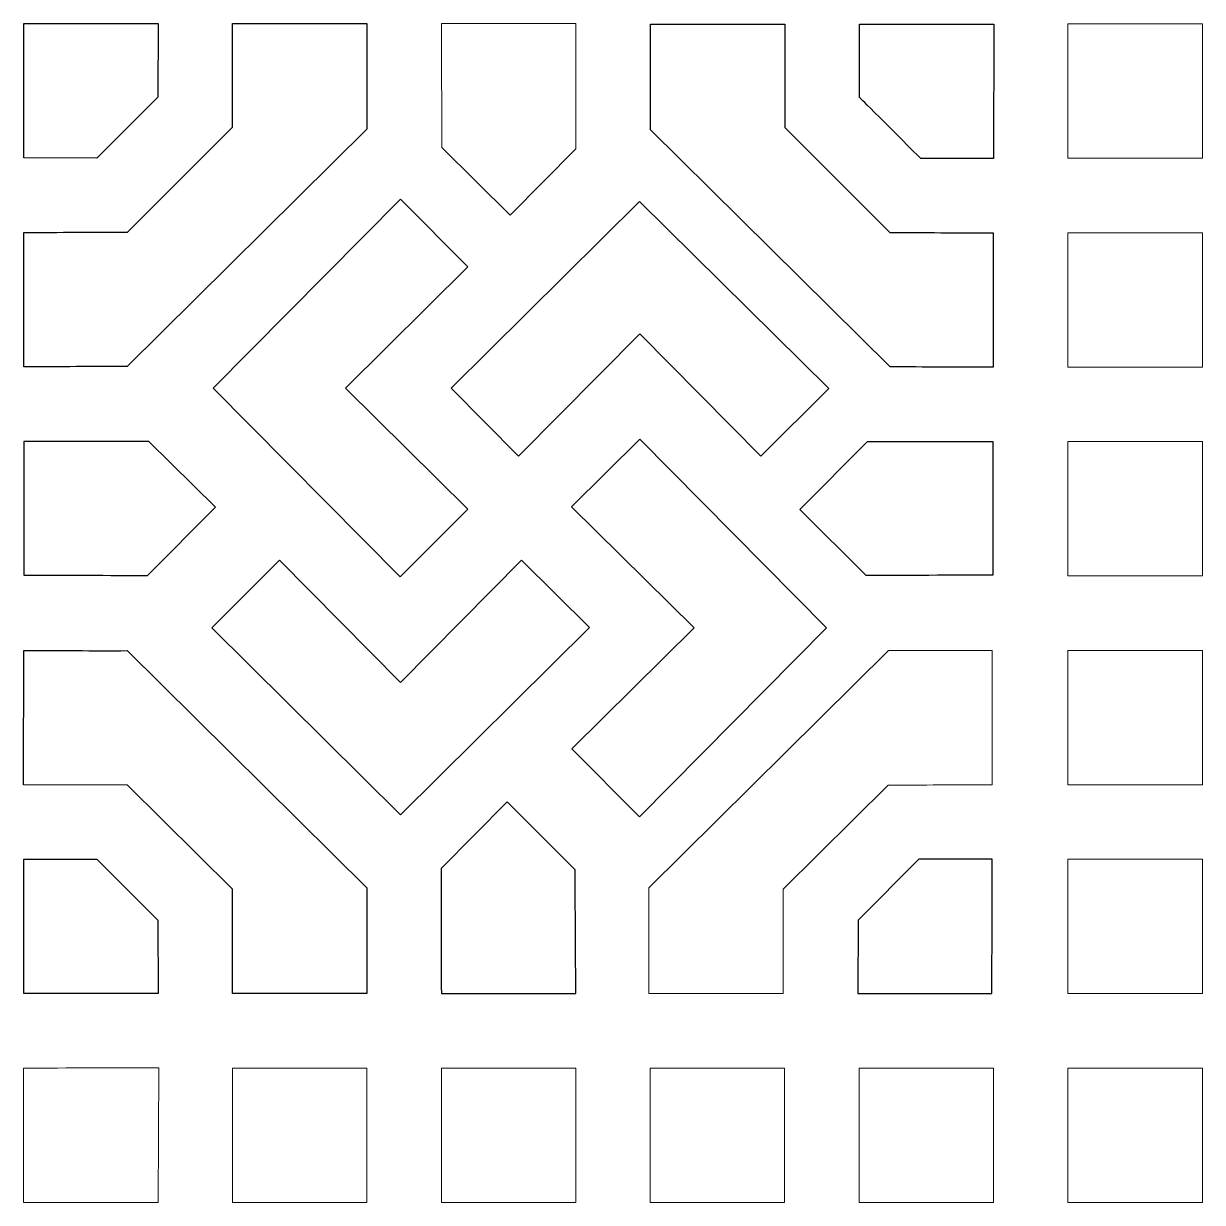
# Model space of a CAD drawing. Header units: centimetres. Extents: x -64 to 64, y -59 to 59.
# Drawn here: x -64.05 to -36.42, y -58.65 to -31.02 of the extents above; entities that cross this region are included whole.
import ezdxf

# ---------------------------------------------------------------- set-up
doc = ezdxf.new("R2010")
doc.units = ezdxf.units.CM
doc.header["$MEASUREMENT"] = 0
doc.layers.add('layer 1', color=7, linetype='Continuous')

msp = doc.modelspace()

# ---------------------------------------------------------------- linework, layer by layer
at = {"layer": 'layer 1', "color": 140, "lineweight": 9}
for points in [[(-39.57423, -34.18147), (-36.42373, -34.18147), (-36.42373, -31.03185), (-39.57423, -31.03185), (-39.57423, -34.18147)], [(-39.57423, -43.96953), (-36.42373, -43.96953), (-36.42373, -40.81991), (-39.57423, -40.81991), (-39.57423, -43.96953)], [(-39.57423, -53.75759), (-36.42373, -53.75759), (-36.42373, -50.60797), (-39.57423, -50.60797), (-39.57423, -53.75759)], [(-54.26046, -58.65162), (-51.10996, -58.65162), (-51.10996, -55.502), (-54.26046, -55.502), (-54.26046, -58.65162)], [(-44.46965, -58.65162), (-41.31915, -58.65162), (-41.31915, -55.502), (-44.46965, -55.502), (-44.46965, -58.65162)]]:
    msp.add_lwpolyline(points, close=True, dxfattribs=at)
at = {"layer": 'layer 1', "color": 140}
for points, knots in [([(-64.04657, -31.02382), (-64.04657, -31.02382), (-64.04657, -34.17346), (-64.04657, -34.17346), (-64.04657, -34.17346), (-64.04657, -34.17346), (-62.33568, -34.17481), (-62.33568, -34.17481), (-62.33568, -34.17481), (-62.33568, -34.17481), (-60.90606, -32.7456), (-60.90606, -32.7456), (-60.90606, -32.7456), (-60.90606, -32.7456), (-60.90077, -31.02382), (-60.90077, -31.02382), (-60.90077, -31.02382), (-60.90077, -31.02382), (-64.04657, -31.02382), (-64.04657, -31.02382), (-64.04657, -31.02382), (-64.04657, -31.02382), (-64.04657, -31.02382), (-64.04657, -31.02382)], [0, 0, 0, 0, 0.14285714, 0.14285714, 0.14285714, 0.14285714, 0.28571429, 0.28571429, 0.28571429, 0.28571429, 0.42857143, 0.42857143, 0.42857143, 0.42857143, 0.57142857, 0.57142857, 0.57142857, 0.57142857, 0.71428571, 0.71428571, 0.71428571, 0.71428571, 1, 1, 1, 1]), ([(-61.61489, -35.91022), (-62.42223, -35.90894), (-63.19701, -35.9192), (-64.04433, -35.91786), (-64.04433, -35.91786), (-64.04433, -35.91786), (-64.04657, -39.06748), (-64.04657, -39.06748), (-64.04657, -39.06748), (-63.19875, -39.0688), (-62.42824, -39.0598), (-61.62045, -39.06109), (-61.62045, -39.06109), (-61.62045, -39.06109), (-56.00536, -33.50208), (-56.00536, -33.50208), (-56.00536, -33.50208), (-56.00536, -33.50208), (-56.00536, -31.02382), (-56.00536, -31.02382), (-56.00536, -31.02382), (-56.00536, -31.02382), (-59.15587, -31.02382), (-59.15587, -31.02382), (-59.15587, -31.02382), (-59.15587, -31.02382), (-59.15477, -33.45079), (-59.15477, -33.45079), (-59.15477, -33.45079), (-59.15477, -33.45079), (-61.61489, -35.91022), (-61.61489, -35.91022)], [0, 0, 0, 0, 0.11111111, 0.11111111, 0.11111111, 0.11111111, 0.22222222, 0.22222222, 0.22222222, 0.22222222, 0.33333333, 0.33333333, 0.33333333, 0.33333333, 0.44444444, 0.44444444, 0.44444444, 0.44444444, 0.55555556, 0.55555556, 0.55555556, 0.55555556, 0.66666667, 0.66666667, 0.66666667, 0.66666667, 0.77777778, 0.77777778, 0.77777778, 0.77777778, 1, 1, 1, 1]), ([(-46.2079, -33.4609), (-46.2079, -33.4609), (-46.20679, -31.03394), (-46.20679, -31.03394), (-46.20679, -31.03394), (-46.20679, -31.03394), (-49.3573, -31.03394), (-49.3573, -31.03394), (-49.3573, -31.03394), (-49.3573, -31.03394), (-49.3573, -33.5122), (-49.3573, -33.5122), (-49.3573, -33.5122), (-49.3573, -33.5122), (-43.74221, -39.07121), (-43.74221, -39.07121), (-43.74221, -39.07121), (-42.93442, -39.06992), (-42.1784, -39.07894), (-41.33059, -39.07761), (-41.33059, -39.07761), (-41.32838, -37.84988), (-41.32649, -36.80953), (-41.32491, -35.92798), (-41.32491, -35.92798), (-42.17224, -35.92932), (-42.94043, -35.91906), (-43.74777, -35.92033), (-43.74777, -35.92033), (-43.74777, -35.92033), (-46.2079, -33.4609), (-46.2079, -33.4609)], [0, 0, 0, 0, 0.11111111, 0.11111111, 0.11111111, 0.11111111, 0.22222222, 0.22222222, 0.22222222, 0.22222222, 0.33333333, 0.33333333, 0.33333333, 0.33333333, 0.44444444, 0.44444444, 0.44444444, 0.44444444, 0.55555556, 0.55555556, 0.55555556, 0.55555556, 0.66666667, 0.66666667, 0.66666667, 0.66666667, 0.77777778, 0.77777778, 0.77777778, 0.77777778, 1, 1, 1, 1]), ([(-41.31609, -31.03394), (-41.31609, -31.03394), (-44.46189, -31.03394), (-44.46189, -31.03394), (-44.46189, -31.03394), (-44.46189, -31.03394), (-44.4566, -32.75572), (-44.4566, -32.75572), (-44.4566, -32.75572), (-44.4566, -32.75572), (-44.4566, -32.75572), (-43.02699, -34.18493), (-43.02699, -34.18493), (-43.02699, -34.18493), (-41.32177, -34.18356), (-41.32177, -34.18356), (-41.32177, -34.18356), (-41.32177, -34.18356), (-41.31614, -31.04387), (-41.31614, -31.04387), (-41.31614, -31.04387), (-41.31614, -31.04387), (-41.31614, -31.04374), (-41.31614, -31.04374), (-41.31614, -31.04374), (-41.31614, -31.04374), (-41.31613, -31.04183), (-41.31613, -31.04183), (-41.31613, -31.04183), (-41.31613, -31.04183), (-41.31611, -31.03802), (-41.31611, -31.03802), (-41.31611, -31.03802), (-41.31611, -31.03802), (-41.31611, -31.03791), (-41.31611, -31.03791), (-41.31611, -31.03791), (-41.31611, -31.03791), (-41.31609, -31.03394), (-41.31609, -31.03394), (-41.31609, -31.03394), (-41.31609, -31.03394), (-41.31609, -31.03394), (-41.31609, -31.03394)], [0, 0, 0, 0, 0.08333333, 0.08333333, 0.08333333, 0.08333333, 0.16666667, 0.16666667, 0.16666667, 0.16666667, 0.25, 0.25, 0.25, 0.25, 0.33333333, 0.33333333, 0.33333333, 0.33333333, 0.41666667, 0.41666667, 0.41666667, 0.41666667, 0.5, 0.5, 0.5, 0.5, 0.58333333, 0.58333333, 0.58333333, 0.58333333, 0.66666667, 0.66666667, 0.66666667, 0.66666667, 0.75, 0.75, 0.75, 0.75, 0.83333333, 0.83333333, 0.83333333, 0.83333333, 1, 1, 1, 1]), ([(-49.612, -38.29217), (-49.612, -38.29217), (-52.44886, -41.1591), (-52.44886, -41.1591), (-52.44886, -41.1591), (-52.44886, -41.1591), (-54.0329, -39.568), (-54.0329, -39.568), (-54.0329, -39.568), (-54.0329, -39.568), (-49.61304, -35.19156), (-49.61304, -35.19156), (-49.61304, -35.19156), (-49.61304, -35.19156), (-45.17935, -39.57671), (-45.17935, -39.57671), (-45.17935, -39.57671), (-45.17935, -39.57671), (-46.7709, -41.16029), (-46.7709, -41.16029), (-46.7709, -41.16029), (-46.7709, -41.16029), (-49.612, -38.29217), (-49.612, -38.29217)], [0, 0, 0, 0, 0.14285714, 0.14285714, 0.14285714, 0.14285714, 0.28571429, 0.28571429, 0.28571429, 0.28571429, 0.42857143, 0.42857143, 0.42857143, 0.42857143, 0.57142857, 0.57142857, 0.57142857, 0.57142857, 0.71428571, 0.71428571, 0.71428571, 0.71428571, 1, 1, 1, 1]), ([(-64.04657, -43.95297), (-64.04657, -43.95297), (-64.04657, -40.81595), (-64.04657, -40.81595), (-64.04657, -40.81595), (-63.19925, -40.81463), (-61.92376, -40.81717), (-61.11641, -40.81589), (-61.11641, -40.81589), (-61.11641, -40.81589), (-59.55721, -42.35951), (-59.55721, -42.35951), (-59.55721, -42.35951), (-59.55721, -42.35951), (-61.14594, -43.95532), (-61.14594, -43.95532), (-61.14594, -43.95532), (-61.95328, -43.95661), (-63.19926, -43.95164), (-64.04657, -43.95297)], [0, 0, 0, 0, 0.16666667, 0.16666667, 0.16666667, 0.16666667, 0.33333333, 0.33333333, 0.33333333, 0.33333333, 0.5, 0.5, 0.5, 0.5, 0.66666667, 0.66666667, 0.66666667, 0.66666667, 1, 1, 1, 1]), ([(-41.33935, -43.95293), (-41.33727, -42.809), (-41.3354, -41.76629), (-41.33371, -40.81595), (-41.33371, -40.81595), (-41.33371, -40.81595), (-44.2733, -40.81752), (-44.2733, -40.81752), (-44.2733, -40.81752), (-44.2733, -40.81752), (-45.86203, -42.41334), (-45.86203, -42.41334), (-45.86203, -42.41334), (-45.86203, -42.41334), (-44.30283, -43.95696), (-44.30283, -43.95696), (-44.30283, -43.95696), (-43.49548, -43.95567), (-42.18667, -43.95426), (-41.33935, -43.95293)], [0, 0, 0, 0, 0.16666667, 0.16666667, 0.16666667, 0.16666667, 0.33333333, 0.33333333, 0.33333333, 0.33333333, 0.5, 0.5, 0.5, 0.5, 0.66666667, 0.66666667, 0.66666667, 0.66666667, 1, 1, 1, 1]), ([(-64.0466, -45.7203), (-64.0466, -45.7203), (-64.05128, -48.86356), (-64.05128, -48.86356), (-64.05128, -48.86356), (-64.05128, -48.86356), (-61.61489, -48.8712), (-61.61489, -48.8712), (-61.61489, -48.8712), (-61.61489, -48.8712), (-59.15587, -51.30816), (-59.15587, -51.30816), (-59.15587, -51.30816), (-59.15587, -51.30816), (-59.15587, -53.75759), (-59.15587, -53.75759), (-59.15587, -53.75759), (-59.15587, -53.75759), (-56.00536, -53.75759), (-56.00536, -53.75759), (-56.00536, -53.75759), (-56.00536, -53.75759), (-56.00536, -51.27933), (-56.00536, -51.27933), (-56.00536, -51.27933), (-56.00536, -51.27933), (-61.62045, -45.72032), (-61.62045, -45.72032), (-61.62045, -45.72032), (-62.42824, -45.72161), (-63.19878, -45.71898), (-64.0466, -45.7203)], [0, 0, 0, 0, 0.11111111, 0.11111111, 0.11111111, 0.11111111, 0.22222222, 0.22222222, 0.22222222, 0.22222222, 0.33333333, 0.33333333, 0.33333333, 0.33333333, 0.44444444, 0.44444444, 0.44444444, 0.44444444, 0.55555556, 0.55555556, 0.55555556, 0.55555556, 0.66666667, 0.66666667, 0.66666667, 0.66666667, 0.77777778, 0.77777778, 0.77777778, 0.77777778, 1, 1, 1, 1]), ([(-51.12416, -50.85307), (-51.12288, -51.66018), (-51.11128, -52.91052), (-51.10995, -53.75759), (-51.10995, -53.75759), (-51.10995, -53.75759), (-54.26046, -53.75759), (-54.26046, -53.75759), (-54.26046, -53.75759), (-54.26179, -52.91051), (-54.2632, -51.63066), (-54.26449, -50.82355), (-54.26449, -50.82355), (-54.26449, -50.82355), (-52.72043, -49.26478), (-52.72043, -49.26478), (-52.72043, -49.26478), (-52.72043, -49.26478), (-51.12416, -50.85307), (-51.12416, -50.85307)], [0, 0, 0, 0, 0.16666667, 0.16666667, 0.16666667, 0.16666667, 0.33333333, 0.33333333, 0.33333333, 0.33333333, 0.5, 0.5, 0.5, 0.5, 0.66666667, 0.66666667, 0.66666667, 0.66666667, 1, 1, 1, 1]), ([(-64.04657, -50.60797), (-64.04657, -50.60797), (-64.04657, -53.75759), (-64.04657, -53.75759), (-64.04657, -53.75759), (-64.04657, -53.75759), (-60.90077, -53.75759), (-60.90077, -53.75759), (-60.90077, -53.75759), (-60.90077, -53.75759), (-60.90606, -52.03581), (-60.90606, -52.03581), (-60.90606, -52.03581), (-60.90606, -52.03581), (-62.33568, -50.6066), (-62.33568, -50.6066), (-62.33568, -50.6066), (-62.33568, -50.6066), (-64.04657, -50.60797), (-64.04657, -50.60797)], [0, 0, 0, 0, 0.16666667, 0.16666667, 0.16666667, 0.16666667, 0.33333333, 0.33333333, 0.33333333, 0.33333333, 0.5, 0.5, 0.5, 0.5, 0.66666667, 0.66666667, 0.66666667, 0.66666667, 1, 1, 1, 1]), ([(-43.06782, -50.60654), (-43.06782, -50.60654), (-41.35127, -50.60792), (-41.35127, -50.60792), (-41.35127, -50.60792), (-41.35308, -51.60603), (-41.35495, -52.65504), (-41.35692, -53.75753), (-41.35692, -53.75753), (-41.35692, -53.75753), (-44.50272, -53.75753), (-44.50272, -53.75753), (-44.50272, -53.75753), (-44.50272, -53.75753), (-44.49351, -52.036), (-44.49351, -52.036), (-44.49351, -52.036), (-44.49351, -52.036), (-43.06782, -50.60654), (-43.06782, -50.60654)], [0, 0, 0, 0, 0.16666667, 0.16666667, 0.16666667, 0.16666667, 0.33333333, 0.33333333, 0.33333333, 0.33333333, 0.5, 0.5, 0.5, 0.5, 0.66666667, 0.66666667, 0.66666667, 0.66666667, 1, 1, 1, 1])]:
    msp.add_open_spline(points, degree=3, knots=knots, dxfattribs=at)
at = {"layer": 'layer 1', "color": 250, "lineweight": 9}
for points, knots in [([(-64.04657, -31.02382), (-64.04657, -31.02382), (-64.04657, -34.17346), (-64.04657, -34.17346), (-64.04657, -34.17346), (-64.04657, -34.17346), (-62.33568, -34.17481), (-62.33568, -34.17481), (-62.33568, -34.17481), (-62.33568, -34.17481), (-60.90606, -32.7456), (-60.90606, -32.7456), (-60.90606, -32.7456), (-60.90606, -32.7456), (-60.90077, -31.02382), (-60.90077, -31.02382), (-60.90077, -31.02382), (-60.90077, -31.02382), (-64.04657, -31.02382), (-64.04657, -31.02382)], [0, 0, 0, 0, 0.16666667, 0.16666667, 0.16666667, 0.16666667, 0.33333333, 0.33333333, 0.33333333, 0.33333333, 0.5, 0.5, 0.5, 0.5, 0.66666667, 0.66666667, 0.66666667, 0.66666667, 1, 1, 1, 1]), ([(-61.61489, -35.91022), (-62.42223, -35.90894), (-63.19701, -35.9192), (-64.04433, -35.91786), (-64.04433, -35.91786), (-64.04433, -35.91786), (-64.04657, -39.06748), (-64.04657, -39.06748), (-64.04657, -39.06748), (-63.19875, -39.0688), (-62.42824, -39.0598), (-61.62045, -39.06109), (-61.62045, -39.06109), (-61.62045, -39.06109), (-56.00536, -33.50208), (-56.00536, -33.50208), (-56.00536, -33.50208), (-56.00536, -33.50208), (-56.00536, -31.02382), (-56.00536, -31.02382), (-56.00536, -31.02382), (-56.00536, -31.02382), (-59.15587, -31.02382), (-59.15587, -31.02382), (-59.15587, -31.02382), (-59.15587, -31.02382), (-59.15477, -33.45079), (-59.15477, -33.45079), (-59.15477, -33.45079), (-59.15477, -33.45079), (-61.61489, -35.91022), (-61.61489, -35.91022)], [0, 0, 0, 0, 0.11111111, 0.11111111, 0.11111111, 0.11111111, 0.22222222, 0.22222222, 0.22222222, 0.22222222, 0.33333333, 0.33333333, 0.33333333, 0.33333333, 0.44444444, 0.44444444, 0.44444444, 0.44444444, 0.55555556, 0.55555556, 0.55555556, 0.55555556, 0.66666667, 0.66666667, 0.66666667, 0.66666667, 0.77777778, 0.77777778, 0.77777778, 0.77777778, 1, 1, 1, 1]), ([(-46.2079, -33.4609), (-46.2079, -33.4609), (-46.20679, -31.03394), (-46.20679, -31.03394), (-46.20679, -31.03394), (-46.20679, -31.03394), (-49.3573, -31.03394), (-49.3573, -31.03394), (-49.3573, -31.03394), (-49.3573, -31.03394), (-49.3573, -33.5122), (-49.3573, -33.5122), (-49.3573, -33.5122), (-49.3573, -33.5122), (-43.74221, -39.07121), (-43.74221, -39.07121), (-43.74221, -39.07121), (-42.93442, -39.06992), (-42.1784, -39.07894), (-41.33059, -39.07761), (-41.33059, -39.07761), (-41.32838, -37.84988), (-41.32649, -36.80953), (-41.32491, -35.92798), (-41.32491, -35.92798), (-42.17224, -35.92932), (-42.94043, -35.91906), (-43.74777, -35.92033), (-43.74777, -35.92033), (-43.74777, -35.92033), (-46.2079, -33.4609), (-46.2079, -33.4609)], [0, 0, 0, 0, 0.11111111, 0.11111111, 0.11111111, 0.11111111, 0.22222222, 0.22222222, 0.22222222, 0.22222222, 0.33333333, 0.33333333, 0.33333333, 0.33333333, 0.44444444, 0.44444444, 0.44444444, 0.44444444, 0.55555556, 0.55555556, 0.55555556, 0.55555556, 0.66666667, 0.66666667, 0.66666667, 0.66666667, 0.77777778, 0.77777778, 0.77777778, 0.77777778, 1, 1, 1, 1]), ([(-41.31609, -31.03394), (-41.31609, -31.03394), (-44.46189, -31.03394), (-44.46189, -31.03394), (-44.46189, -31.03394), (-44.46189, -31.03394), (-44.4566, -32.75572), (-44.4566, -32.75572), (-44.4566, -32.75572), (-44.4566, -32.75572), (-44.4566, -32.75572), (-43.02699, -34.18493), (-43.02699, -34.18493), (-43.02699, -34.18493), (-41.32177, -34.18356), (-41.32177, -34.18356), (-41.32177, -34.18356), (-41.32177, -34.18356), (-41.31614, -31.04387), (-41.31614, -31.04387), (-41.31614, -31.04387), (-41.31614, -31.04387), (-41.31614, -31.04374), (-41.31614, -31.04374), (-41.31614, -31.04374), (-41.31614, -31.04374), (-41.31613, -31.04183), (-41.31613, -31.04183), (-41.31613, -31.04183), (-41.31613, -31.04183), (-41.31611, -31.03802), (-41.31611, -31.03802), (-41.31611, -31.03802), (-41.31611, -31.03802), (-41.31611, -31.03791), (-41.31611, -31.03791), (-41.31611, -31.03791), (-41.31611, -31.03791), (-41.31609, -31.03394), (-41.31609, -31.03394)], [0, 0, 0, 0, 0.09090909, 0.09090909, 0.09090909, 0.09090909, 0.18181818, 0.18181818, 0.18181818, 0.18181818, 0.27272727, 0.27272727, 0.27272727, 0.27272727, 0.36363636, 0.36363636, 0.36363636, 0.36363636, 0.45454545, 0.45454545, 0.45454545, 0.45454545, 0.54545455, 0.54545455, 0.54545455, 0.54545455, 0.63636364, 0.63636364, 0.63636364, 0.63636364, 0.72727273, 0.72727273, 0.72727273, 0.72727273, 0.81818182, 0.81818182, 0.81818182, 0.81818182, 1, 1, 1, 1]), ([(-49.612, -38.29217), (-49.612, -38.29217), (-52.44886, -41.1591), (-52.44886, -41.1591), (-52.44886, -41.1591), (-52.44886, -41.1591), (-54.0329, -39.568), (-54.0329, -39.568), (-54.0329, -39.568), (-54.0329, -39.568), (-49.61304, -35.19156), (-49.61304, -35.19156), (-49.61304, -35.19156), (-49.61304, -35.19156), (-45.17935, -39.57671), (-45.17935, -39.57671), (-45.17935, -39.57671), (-45.17935, -39.57671), (-46.7709, -41.16029), (-46.7709, -41.16029), (-46.7709, -41.16029), (-46.7709, -41.16029), (-49.612, -38.29217), (-49.612, -38.29217)], [0, 0, 0, 0, 0.14285714, 0.14285714, 0.14285714, 0.14285714, 0.28571429, 0.28571429, 0.28571429, 0.28571429, 0.42857143, 0.42857143, 0.42857143, 0.42857143, 0.57142857, 0.57142857, 0.57142857, 0.57142857, 0.71428571, 0.71428571, 0.71428571, 0.71428571, 1, 1, 1, 1]), ([(-64.04657, -43.95297), (-64.04657, -43.95297), (-64.04657, -40.81595), (-64.04657, -40.81595), (-64.04657, -40.81595), (-63.19925, -40.81463), (-61.92376, -40.81717), (-61.11641, -40.81589), (-61.11641, -40.81589), (-61.11641, -40.81589), (-59.55721, -42.35951), (-59.55721, -42.35951), (-59.55721, -42.35951), (-59.55721, -42.35951), (-61.14594, -43.95532), (-61.14594, -43.95532), (-61.14594, -43.95532), (-61.95328, -43.95661), (-63.19926, -43.95164), (-64.04657, -43.95297)], [0, 0, 0, 0, 0.16666667, 0.16666667, 0.16666667, 0.16666667, 0.33333333, 0.33333333, 0.33333333, 0.33333333, 0.5, 0.5, 0.5, 0.5, 0.66666667, 0.66666667, 0.66666667, 0.66666667, 1, 1, 1, 1]), ([(-41.33935, -43.95293), (-41.33727, -42.809), (-41.3354, -41.76629), (-41.33371, -40.81595), (-41.33371, -40.81595), (-41.33371, -40.81595), (-44.2733, -40.81752), (-44.2733, -40.81752), (-44.2733, -40.81752), (-44.2733, -40.81752), (-45.86203, -42.41334), (-45.86203, -42.41334), (-45.86203, -42.41334), (-45.86203, -42.41334), (-44.30283, -43.95696), (-44.30283, -43.95696), (-44.30283, -43.95696), (-43.49548, -43.95567), (-42.18667, -43.95426), (-41.33935, -43.95293)], [0, 0, 0, 0, 0.16666667, 0.16666667, 0.16666667, 0.16666667, 0.33333333, 0.33333333, 0.33333333, 0.33333333, 0.5, 0.5, 0.5, 0.5, 0.66666667, 0.66666667, 0.66666667, 0.66666667, 1, 1, 1, 1]), ([(-64.0466, -45.7203), (-64.0466, -45.7203), (-64.05128, -48.86356), (-64.05128, -48.86356), (-64.05128, -48.86356), (-64.05128, -48.86356), (-61.61489, -48.8712), (-61.61489, -48.8712), (-61.61489, -48.8712), (-61.61489, -48.8712), (-59.15587, -51.30816), (-59.15587, -51.30816), (-59.15587, -51.30816), (-59.15587, -51.30816), (-59.15587, -53.75759), (-59.15587, -53.75759), (-59.15587, -53.75759), (-59.15587, -53.75759), (-56.00536, -53.75759), (-56.00536, -53.75759), (-56.00536, -53.75759), (-56.00536, -53.75759), (-56.00536, -51.27933), (-56.00536, -51.27933), (-56.00536, -51.27933), (-56.00536, -51.27933), (-61.62045, -45.72032), (-61.62045, -45.72032), (-61.62045, -45.72032), (-62.42824, -45.72161), (-63.19878, -45.71898), (-64.0466, -45.7203)], [0, 0, 0, 0, 0.11111111, 0.11111111, 0.11111111, 0.11111111, 0.22222222, 0.22222222, 0.22222222, 0.22222222, 0.33333333, 0.33333333, 0.33333333, 0.33333333, 0.44444444, 0.44444444, 0.44444444, 0.44444444, 0.55555556, 0.55555556, 0.55555556, 0.55555556, 0.66666667, 0.66666667, 0.66666667, 0.66666667, 0.77777778, 0.77777778, 0.77777778, 0.77777778, 1, 1, 1, 1]), ([(-51.12416, -50.85307), (-51.12288, -51.66018), (-51.11128, -52.91052), (-51.10995, -53.75759), (-51.10995, -53.75759), (-51.10995, -53.75759), (-54.26046, -53.75759), (-54.26046, -53.75759), (-54.26046, -53.75759), (-54.26179, -52.91051), (-54.2632, -51.63066), (-54.26449, -50.82355), (-54.26449, -50.82355), (-54.26449, -50.82355), (-52.72043, -49.26478), (-52.72043, -49.26478), (-52.72043, -49.26478), (-52.72043, -49.26478), (-51.12416, -50.85307), (-51.12416, -50.85307)], [0, 0, 0, 0, 0.16666667, 0.16666667, 0.16666667, 0.16666667, 0.33333333, 0.33333333, 0.33333333, 0.33333333, 0.5, 0.5, 0.5, 0.5, 0.66666667, 0.66666667, 0.66666667, 0.66666667, 1, 1, 1, 1]), ([(-64.04657, -50.60797), (-64.04657, -50.60797), (-64.04657, -53.75759), (-64.04657, -53.75759), (-64.04657, -53.75759), (-64.04657, -53.75759), (-60.90077, -53.75759), (-60.90077, -53.75759), (-60.90077, -53.75759), (-60.90077, -53.75759), (-60.90606, -52.03581), (-60.90606, -52.03581), (-60.90606, -52.03581), (-60.90606, -52.03581), (-62.33568, -50.6066), (-62.33568, -50.6066), (-62.33568, -50.6066), (-62.33568, -50.6066), (-64.04657, -50.60797), (-64.04657, -50.60797)], [0, 0, 0, 0, 0.16666667, 0.16666667, 0.16666667, 0.16666667, 0.33333333, 0.33333333, 0.33333333, 0.33333333, 0.5, 0.5, 0.5, 0.5, 0.66666667, 0.66666667, 0.66666667, 0.66666667, 1, 1, 1, 1]), ([(-43.06782, -50.60654), (-43.06782, -50.60654), (-41.35127, -50.60792), (-41.35127, -50.60792), (-41.35127, -50.60792), (-41.35308, -51.60603), (-41.35495, -52.65504), (-41.35692, -53.75753), (-41.35692, -53.75753), (-41.35692, -53.75753), (-44.50272, -53.75753), (-44.50272, -53.75753), (-44.50272, -53.75753), (-44.50272, -53.75753), (-44.49351, -52.036), (-44.49351, -52.036), (-44.49351, -52.036), (-44.49351, -52.036), (-43.06782, -50.60654), (-43.06782, -50.60654)], [0, 0, 0, 0, 0.16666667, 0.16666667, 0.16666667, 0.16666667, 0.33333333, 0.33333333, 0.33333333, 0.33333333, 0.5, 0.5, 0.5, 0.5, 0.66666667, 0.66666667, 0.66666667, 0.66666667, 1, 1, 1, 1])]:
    msp.add_open_spline(points, degree=3, knots=knots, dxfattribs=at)
at = {"layer": 'layer 1', "color": 140, "lineweight": 9}
for points, knots in [([(-51.10595, -33.95787), (-51.10734, -32.97986), (-51.10843, -32.00183), (-51.10996, -31.02382), (-51.10996, -31.02382), (-51.10996, -31.02382), (-51.10998, -31.02382), (-54.26048, -31.02382), (-54.26048, -31.02382), (-54.25916, -31.8709), (-54.24756, -33.12123), (-54.24627, -33.92835), (-54.24627, -33.92835), (-54.24627, -33.92835), (-52.65001, -35.51663), (-52.65001, -35.51663), (-52.65001, -35.51663), (-52.65001, -35.51663), (-51.10595, -33.95787), (-51.10595, -33.95787)], [0, 0, 0, 0, 0.16666667, 0.16666667, 0.16666667, 0.16666667, 0.33333333, 0.33333333, 0.33333333, 0.33333333, 0.5, 0.5, 0.5, 0.5, 0.66666667, 0.66666667, 0.66666667, 0.66666667, 1, 1, 1, 1]), ([(-59.60639, -39.56868), (-59.60639, -39.56868), (-55.22037, -35.13662), (-55.22037, -35.13662), (-55.22037, -35.13662), (-55.22037, -35.13662), (-53.63634, -36.72772), (-53.63634, -36.72772), (-53.63634, -36.72772), (-53.63634, -36.72772), (-56.50528, -39.56802), (-56.50528, -39.56802), (-56.50528, -39.56802), (-56.50528, -39.56802), (-53.63754, -42.40409), (-53.63754, -42.40409), (-53.63754, -42.40409), (-53.63754, -42.40409), (-55.22909, -43.98768), (-55.22909, -43.98768), (-55.22909, -43.98768), (-55.22909, -43.98768), (-59.60639, -39.56868), (-59.60639, -39.56868)], [0, 0, 0, 0, 0.14285714, 0.14285714, 0.14285714, 0.14285714, 0.28571429, 0.28571429, 0.28571429, 0.28571429, 0.42857143, 0.42857143, 0.42857143, 0.42857143, 0.57142857, 0.57142857, 0.57142857, 0.57142857, 0.71428571, 0.71428571, 0.71428571, 0.71428571, 1, 1, 1, 1]), ([(-36.42373, -39.0755), (-36.42373, -39.0755), (-39.57424, -39.0755), (-39.57424, -39.0755), (-39.57424, -39.0755), (-39.57424, -39.0755), (-39.57424, -35.92588), (-39.57424, -35.92588), (-39.57424, -35.92588), (-39.57424, -35.92588), (-36.42373, -35.92588), (-36.42373, -35.92588), (-36.42373, -35.92588), (-36.42373, -35.92588), (-36.42373, -39.0755), (-36.42373, -39.0755)], [0, 0, 0, 0, 0.2, 0.2, 0.2, 0.2, 0.4, 0.4, 0.4, 0.4, 0.6, 0.6, 0.6, 0.6, 1, 1, 1, 1]), ([(-45.23376, -45.18263), (-45.23376, -45.18263), (-49.61993, -49.61528), (-49.61993, -49.61528), (-49.61993, -49.61528), (-49.61993, -49.61528), (-51.20396, -48.02418), (-51.20396, -48.02418), (-51.20396, -48.02418), (-51.20396, -48.02418), (-48.33502, -45.18388), (-48.33502, -45.18388), (-48.33502, -45.18388), (-48.33502, -45.18388), (-51.20747, -42.3525), (-51.20747, -42.3525), (-51.20747, -42.3525), (-51.20747, -42.3525), (-49.61121, -40.76422), (-49.61121, -40.76422), (-49.61121, -40.76422), (-49.61121, -40.76422), (-45.23376, -45.18263), (-45.23376, -45.18263)], [0, 0, 0, 0, 0.14285714, 0.14285714, 0.14285714, 0.14285714, 0.28571429, 0.28571429, 0.28571429, 0.28571429, 0.42857143, 0.42857143, 0.42857143, 0.42857143, 0.57142857, 0.57142857, 0.57142857, 0.57142857, 0.71428571, 0.71428571, 0.71428571, 0.71428571, 1, 1, 1, 1]), ([(-55.21978, -46.46463), (-55.21978, -46.46463), (-52.37868, -43.5965), (-52.37868, -43.5965), (-52.37868, -43.5965), (-52.37868, -43.5965), (-50.78713, -45.18009), (-50.78713, -45.18009), (-50.78713, -45.18009), (-50.78713, -45.18009), (-55.22083, -49.56524), (-55.22083, -49.56524), (-55.22083, -49.56524), (-55.22083, -49.56524), (-59.64068, -45.1888), (-59.64068, -45.1888), (-59.64068, -45.1888), (-59.64068, -45.1888), (-58.05664, -43.5977), (-58.05664, -43.5977), (-58.05664, -43.5977), (-58.05664, -43.5977), (-55.21978, -46.46463), (-55.21978, -46.46463)], [0, 0, 0, 0, 0.14285714, 0.14285714, 0.14285714, 0.14285714, 0.28571429, 0.28571429, 0.28571429, 0.28571429, 0.42857143, 0.42857143, 0.42857143, 0.42857143, 0.57142857, 0.57142857, 0.57142857, 0.57142857, 0.71428571, 0.71428571, 0.71428571, 0.71428571, 1, 1, 1, 1]), ([(-41.35221, -48.8635), (-41.35221, -45.71388), (-41.35221, -45.71388), (-41.35221, -45.71388), (-41.35221, -45.71388), (-42.20003, -45.71255), (-42.97525, -45.72155), (-43.78304, -45.72027), (-43.78304, -45.72027), (-43.78304, -45.72027), (-49.39813, -51.27927), (-49.39813, -51.27927), (-49.39813, -51.27927), (-49.39813, -51.27927), (-49.39813, -53.75753), (-49.39813, -53.75753), (-49.39813, -53.75753), (-49.39813, -53.75753), (-46.24762, -53.75753), (-46.24762, -53.75753), (-46.24762, -53.75753), (-46.24762, -53.75753), (-46.24762, -51.3081), (-46.24762, -51.3081), (-46.24762, -51.3081), (-46.24762, -51.3081), (-43.7886, -48.87114), (-43.7886, -48.87114), (-43.7886, -48.87114), (-42.98126, -48.87242), (-42.19954, -48.86217), (-41.35221, -48.8635)], [0, 0, 0, 0, 0.11111111, 0.11111111, 0.11111111, 0.11111111, 0.22222222, 0.22222222, 0.22222222, 0.22222222, 0.33333333, 0.33333333, 0.33333333, 0.33333333, 0.44444444, 0.44444444, 0.44444444, 0.44444444, 0.55555556, 0.55555556, 0.55555556, 0.55555556, 0.66666667, 0.66666667, 0.66666667, 0.66666667, 0.77777778, 0.77777778, 0.77777778, 0.77777778, 1, 1, 1, 1]), ([(-36.42373, -48.86356), (-36.42373, -48.86356), (-39.57424, -48.86356), (-39.57424, -48.86356), (-39.57424, -48.86356), (-39.57424, -48.86356), (-39.57424, -45.71394), (-39.57424, -45.71394), (-39.57424, -45.71394), (-39.57424, -45.71394), (-36.42373, -45.71394), (-36.42373, -45.71394), (-36.42373, -45.71394), (-36.42373, -45.71394), (-36.42373, -48.86356), (-36.42373, -48.86356)], [0, 0, 0, 0, 0.2, 0.2, 0.2, 0.2, 0.4, 0.4, 0.4, 0.4, 0.6, 0.6, 0.6, 0.6, 1, 1, 1, 1]), ([(-60.88034, -55.49696), (-60.88034, -55.49696), (-60.90077, -58.65162), (-60.90077, -58.65162), (-60.90077, -58.65162), (-60.90077, -58.65162), (-64.05128, -58.65162), (-64.05128, -58.65162), (-64.05128, -58.65162), (-64.05128, -58.65162), (-64.05128, -55.502), (-64.05128, -55.502), (-64.05128, -55.502), (-62.99428, -55.502), (-61.93732, -55.49862), (-60.88034, -55.49696)], [0, 0, 0, 0, 0.2, 0.2, 0.2, 0.2, 0.4, 0.4, 0.4, 0.4, 0.6, 0.6, 0.6, 0.6, 1, 1, 1, 1]), ([(-56.00536, -58.65162), (-56.00536, -58.65162), (-59.15587, -58.65162), (-59.15587, -58.65162), (-59.15587, -58.65162), (-59.15587, -58.65162), (-59.15587, -55.502), (-59.15587, -55.502), (-59.15587, -55.502), (-59.15587, -55.502), (-56.00536, -55.502), (-56.00536, -55.502), (-56.00536, -55.502), (-56.00536, -55.502), (-56.00536, -58.65162), (-56.00536, -58.65162)], [0, 0, 0, 0, 0.2, 0.2, 0.2, 0.2, 0.4, 0.4, 0.4, 0.4, 0.6, 0.6, 0.6, 0.6, 1, 1, 1, 1]), ([(-46.21455, -58.65162), (-46.21455, -58.65162), (-49.36506, -58.65162), (-49.36506, -58.65162), (-49.36506, -58.65162), (-49.36506, -58.65162), (-49.36506, -55.502), (-49.36506, -55.502), (-49.36506, -55.502), (-49.36506, -55.502), (-46.21455, -55.502), (-46.21455, -55.502), (-46.21455, -55.502), (-46.21455, -55.502), (-46.21455, -58.65162), (-46.21455, -58.65162)], [0, 0, 0, 0, 0.2, 0.2, 0.2, 0.2, 0.4, 0.4, 0.4, 0.4, 0.6, 0.6, 0.6, 0.6, 1, 1, 1, 1]), ([(-36.42373, -58.65162), (-36.42373, -58.65162), (-39.57424, -58.65162), (-39.57424, -58.65162), (-39.57424, -58.65162), (-39.57424, -58.65162), (-39.57424, -55.502), (-39.57424, -55.502), (-39.57424, -55.502), (-39.57424, -55.502), (-36.42373, -55.502), (-36.42373, -55.502), (-36.42373, -55.502), (-36.42373, -55.502), (-36.42373, -58.65162), (-36.42373, -58.65162)], [0, 0, 0, 0, 0.2, 0.2, 0.2, 0.2, 0.4, 0.4, 0.4, 0.4, 0.6, 0.6, 0.6, 0.6, 1, 1, 1, 1])]:
    msp.add_open_spline(points, degree=3, knots=knots, dxfattribs=at)

doc.saveas('drawing.dxf')
